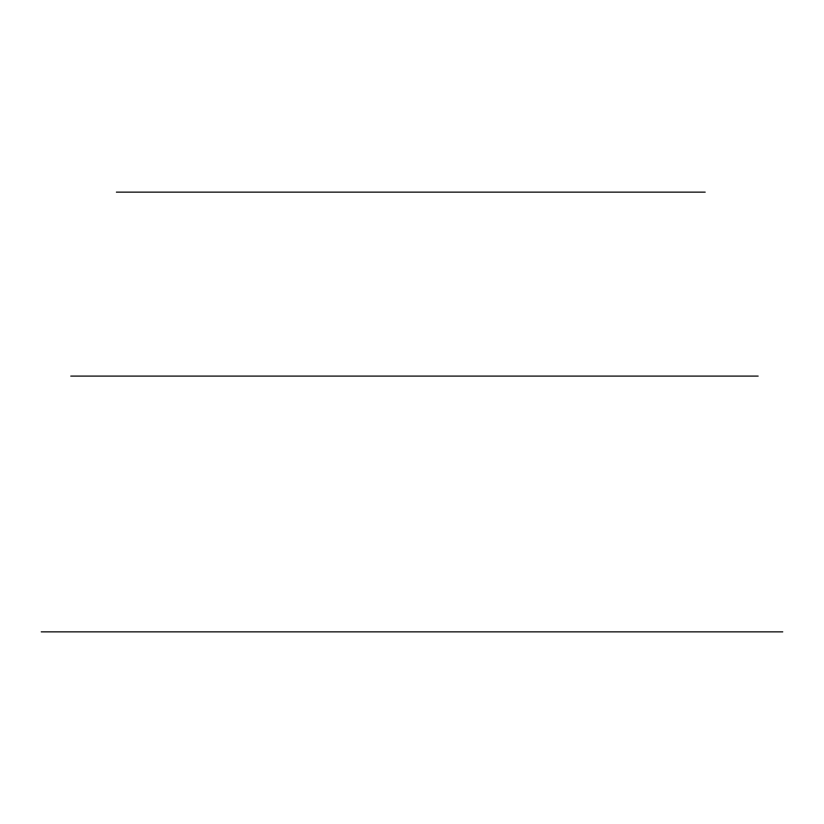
<?xml version="1.0" encoding="UTF-8"?>
<svg xmlns="http://www.w3.org/2000/svg" width="824" height="824" viewBox="0 0 824 824"><rect width="100%" height="100%" fill="white"/><g stroke="black" fill="none" stroke-linecap="round" stroke-linejoin="round"><path stroke-width="1.24" d="M116.349 192.136L705.21 192.136M70.751 376.094L758.183 376.094M41.2 631.864L782.8 631.864"/></g></svg>
